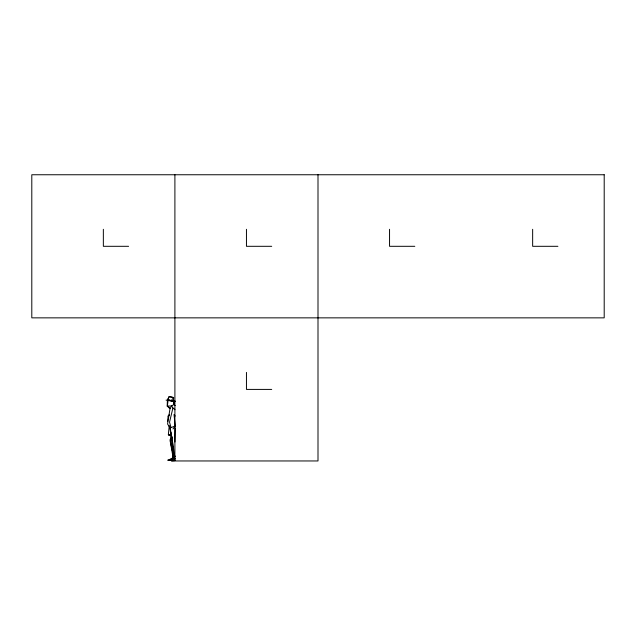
<?xml version="1.0" encoding="UTF-8"?>
<svg xmlns="http://www.w3.org/2000/svg" width="636" height="636" viewBox="0 0 636 636"><rect width="100%" height="100%" fill="white"/><g stroke="black" fill="none" stroke-linecap="round" stroke-linejoin="round"><path stroke-width="0.95" d="M175.512 456.084L174.328 457.324L168.961 460.154L174.757 460.273L167.57 460.21L172.968 458.206L173.199 447.998M174.9 442.012L175.21 427.877M172.03 441.821L171.943 445.526L172.793 446.552M168.079 400.434L167.419 405.704L169.995 408.67L167.204 406.102L167.379 400.267L174.105 401.721L174.216 404.321L171.617 405.935L169.995 408.67L167.586 424.069L170.082 427.845L171.378 434.38M174.057 401.014L174.471 401.125L173.469 400.911L173.604 397.548L169.136 396.602L167.729 399.877M172.348 458.763L173.358 455.463L170.392 441.925L170.861 435.072L169.717 426.446M172.968 458.206L173.326 453.357M167.602 421.66L168.127 416.087L169.589 414.346M174.105 401.721L174.216 404.321M169.939 435.628L168.349 434.722L169.24 425.484M172.189 458.556L172.793 455.869L170.019 440.001L170.686 438.299M167.204 406.102L171.617 405.935L172.92 407.97L169.534 422.161L171.012 427.567L170.082 427.845M167.483 399.837L169.136 396.602L173.604 397.548L171.315 400.505L166.06 400.108M170.392 441.925L172.022 438.657M172.984 428.95L175.258 425.993L173.994 414.513L175.154 416.031M172.793 455.869L173.358 455.463M168.127 416.087L169.502 415.26M171.012 427.567L175.258 425.993M170.885 459.876L168.961 460.154L175.305 460.146M171.593 461.243L174.296 461.1M128.607 246.307L103.35 246.307L103.35 229.294M271.707 246.307L246.45 246.307L246.45 229.294M414.807 246.307L389.55 246.307L389.55 229.294M557.907 246.307L532.65 246.307L532.65 229.294M271.707 389.407L246.45 389.407L246.45 372.394M169.78 460.186L175.25 460.345M174.622 401.189L175.576 401.229M170.861 435.072L168.349 434.722M173.469 400.911L167.92 399.861M168.286 399.909L174.789 401.729L169.597 400.378M173.986 401.324L171.362 400.481M175.234 405.617L173.747 404.552L173.525 401.547M172.92 407.97L174.987 409.735M175.274 458.731L174.328 457.324L173.342 445.86L170.583 431.979L172.118 438.117L171.752 436.248M171.736 439.11L173.668 458.484M318 174.757L318 460.957L174.9 460.957L174.9 174.757M604.2 174.757L31.8 174.757L31.8 317.857L604.2 317.857L604.2 174.757M170.846 434.849L168.81 434.825L171.092 435.692L170.846 434.849"/></g></svg>
